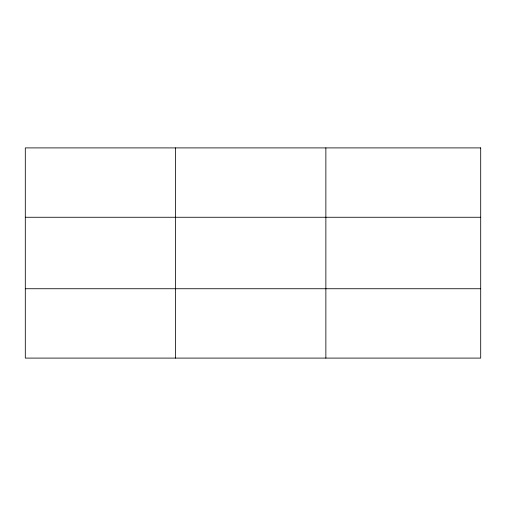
<?xml version="1.0" encoding="UTF-8"?>
<svg xmlns="http://www.w3.org/2000/svg" width="506" height="506" viewBox="0 0 506 506"><rect width="100%" height="100%" fill="white"/><g stroke="black" fill="none" stroke-linecap="round" stroke-linejoin="round"><path stroke-width="0.76" d="M175.582 358.096L175.582 147.904M325.864 358.096L325.864 147.904M25.3 217.264L480.7 217.264M25.3 288.736L480.7 288.736M480.7 147.904L480.7 358.096L25.3 358.096L25.3 147.904L480.7 147.904"/></g></svg>
